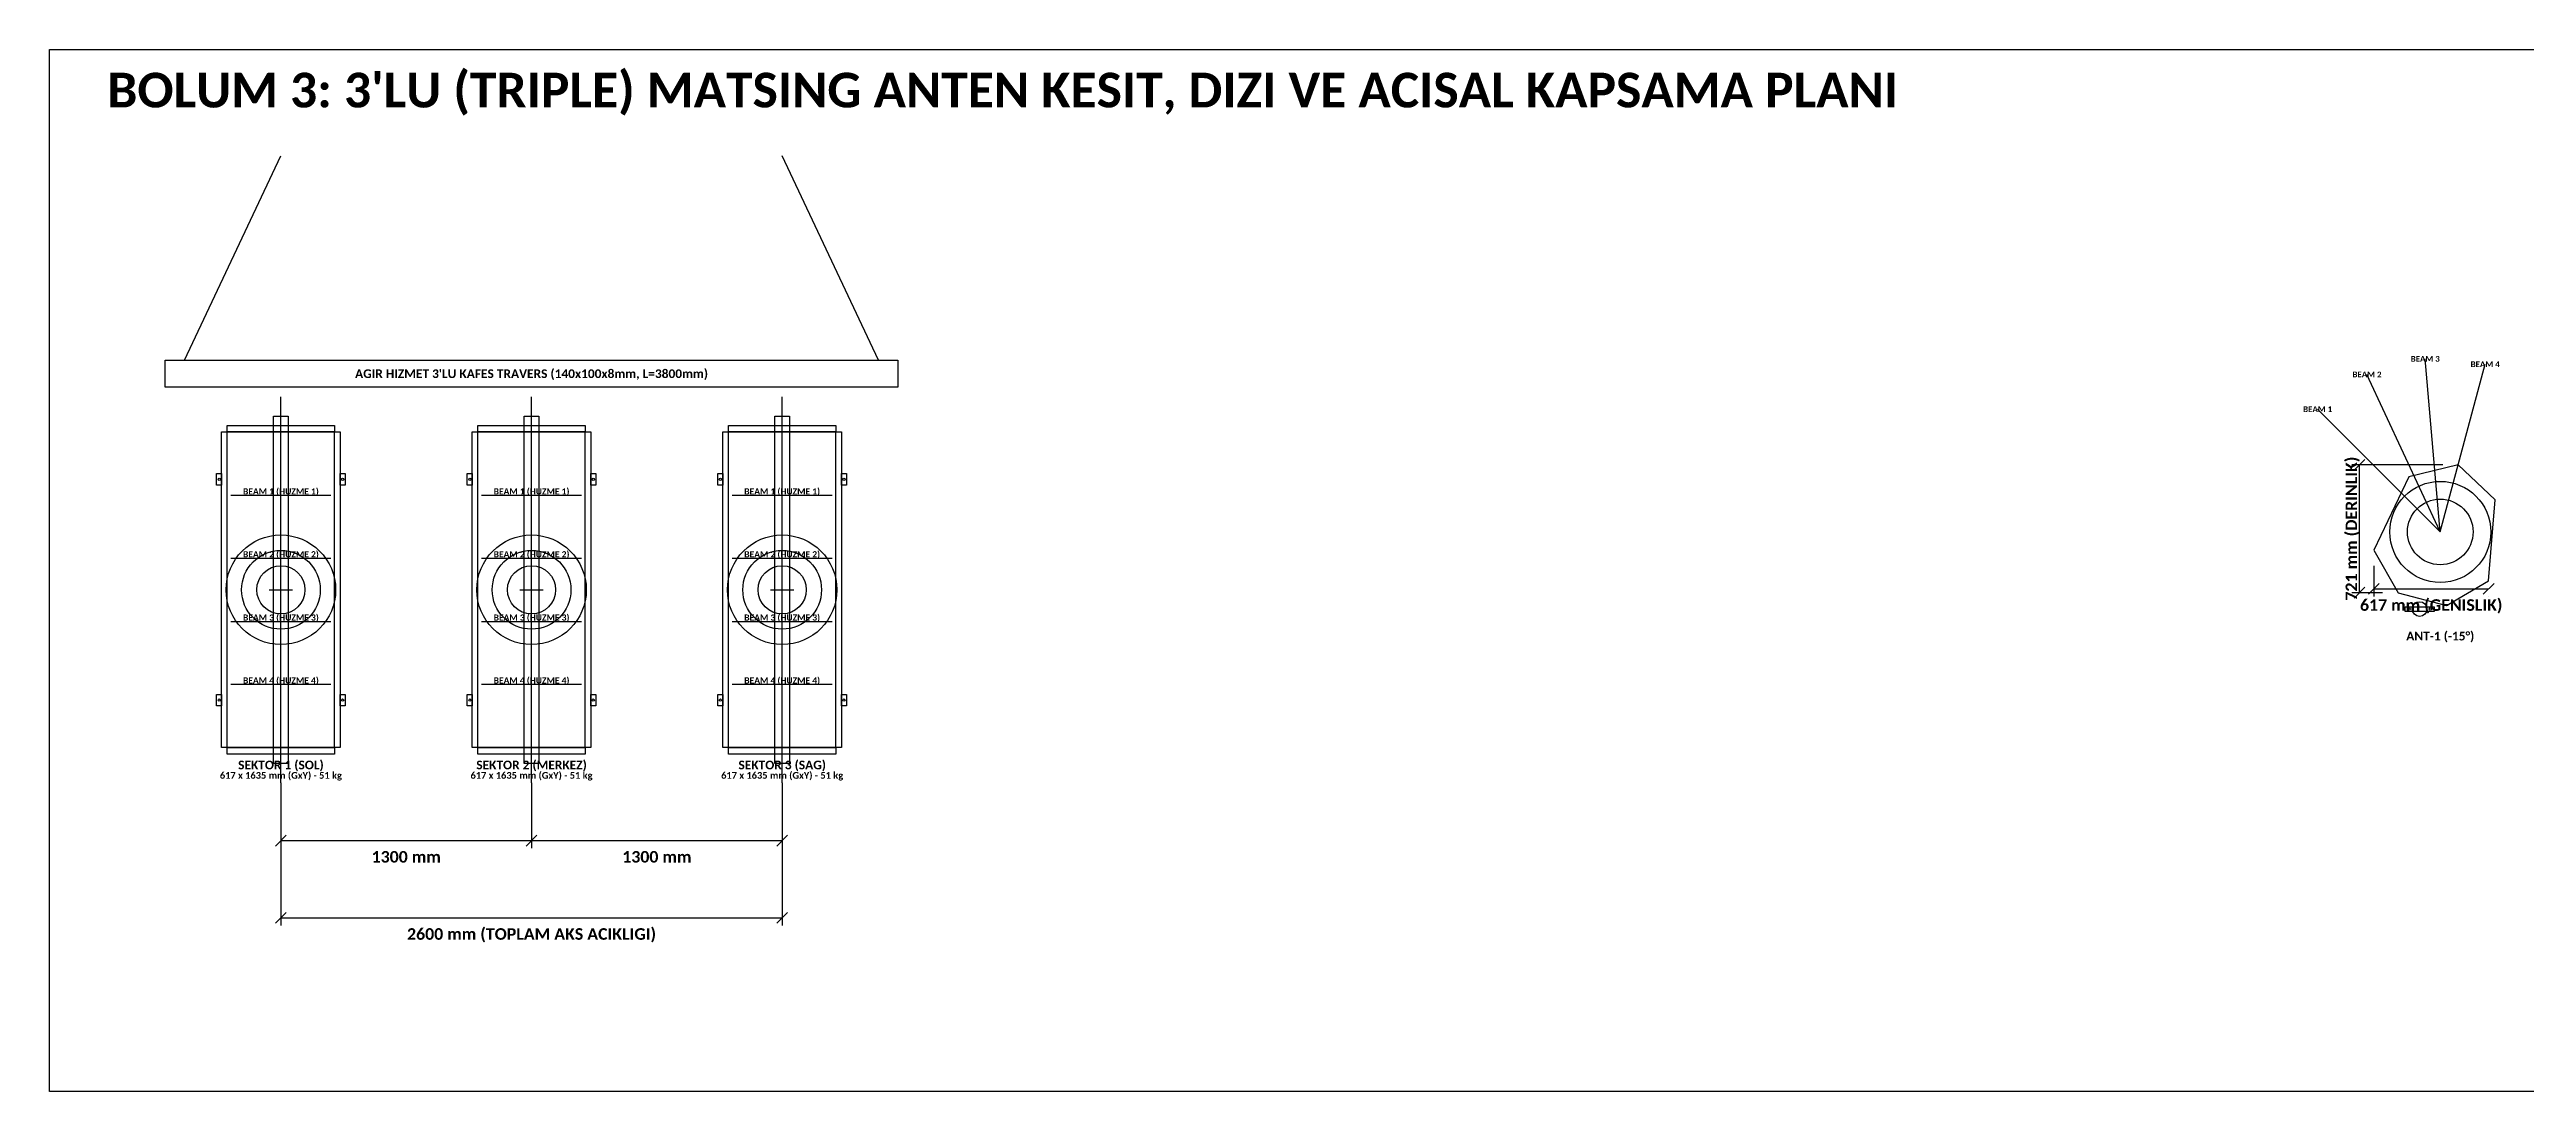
# Model space of a CAD drawing. Header units: millimetres. Extents: x -21500 to 32690, y -2600 to 19800.
# Drawn here: x -9500 to 3347, y 5900 to 11300 of the extents above; entities that cross this region are included whole.
import ezdxf
from ezdxf.enums import TextEntityAlignment as Align

# ---------------------------------------------------------------- set-up
doc = ezdxf.new("R2010")
doc.units = ezdxf.units.MM
for name, color, linetype in [('CELIK_KIRIS_KOLON', 9, 'CONTINUOUS'), ('EKP_MATSING_ANTEN', 2, 'CONTINUOUS'), ('METIN_BILGI', 7, 'CONTINUOUS'), ('MONTAJ_BORULARI', 2, 'CONTINUOUS'), ('OLCULER', 1, 'CONTINUOUS')]:
    doc.layers.add(name, color=color, linetype=linetype)
doc.styles.get("Standard").update_dxf_attribs({"font": 'calibrib.ttf'})

msp = doc.modelspace()

# ---------------------------------------------------------------- linework, layer by layer
at = {"layer": 'CELIK_KIRIS_KOLON'}
for p, q in [((-8800, 9690), (-8300, 10750)), ((-5200, 9690), (-5700, 10750))]:
    msp.add_line(p, q, dxfattribs=at)
for points in [[(-8900, 9550), (-8900, 9690), (-5100, 9690), (-5100, 9550)], [(-8578, 9318), (-8578, 9352), (-8022, 9352), (-8022, 9318)], [(-7278, 9318), (-7278, 9352), (-6722, 9352), (-6722, 9318)], [(-5978, 9318), (-5978, 9352), (-5422, 9352), (-5422, 9318)], [(-8634, 9042), (-8634, 9102), (-8608, 9102), (-8608, 9042)], [(-7992, 9042), (-7992, 9102), (-7966, 9102), (-7966, 9042)], [(-7334, 9042), (-7334, 9102), (-7308, 9102), (-7308, 9042)], [(-6692, 9042), (-6692, 9102), (-6666, 9102), (-6666, 9042)], [(-6034, 9042), (-6034, 9102), (-6008, 9102), (-6008, 9042)], [(-5392, 9042), (-5392, 9102), (-5366, 9102), (-5366, 9042)], [(2718, 8388), (2718, 8412), (2868, 8412), (2868, 8388)], [(-8634, 7898), (-8634, 7958), (-8608, 7958), (-8608, 7898)], [(-7992, 7898), (-7992, 7958), (-7966, 7958), (-7966, 7898)], [(-7334, 7898), (-7334, 7958), (-7308, 7958), (-7308, 7898)], [(-6692, 7898), (-6692, 7958), (-6666, 7958), (-6666, 7898)], [(-6034, 7898), (-6034, 7958), (-6008, 7958), (-6008, 7898)], [(-5392, 7898), (-5392, 7958), (-5366, 7958), (-5366, 7898)], [(-8578, 7648), (-8578, 7682), (-8022, 7682), (-8022, 7648)], [(-7278, 7648), (-7278, 7682), (-6722, 7682), (-6722, 7648)], [(-5978, 7648), (-5978, 7682), (-5422, 7682), (-5422, 7648)]]:
    msp.add_lwpolyline(points, close=True, dxfattribs=at)
for centre in [(-8620, 9072), (-7980, 9072), (-7320, 9072), (-6680, 9072), (-6020, 9072), (-5380, 9072), (2738, 8400), (2848, 8400), (-8620, 7928), (-7980, 7928), (-7320, 7928), (-6680, 7928), (-6020, 7928), (-5380, 7928)]:
    msp.add_circle(centre, 6, dxfattribs=at)
at = {"layer": 'EKP_MATSING_ANTEN'}
for p, q in [((-8578, 7682), (-8578, 9318)), ((-8022, 7682), (-8022, 9318)), ((-7278, 7682), (-7278, 9318)), ((-6722, 7682), (-6722, 9318)), ((-5978, 7682), (-5978, 9318)), ((-5422, 7682), (-5422, 9318)), ((2993, 9148), (2737, 9086)), ((3184, 8966), (2993, 9148)), ((2737, 9086), (2555, 8705)), ((-8559, 8990), (-8041, 8990)), ((-7259, 8990), (-6741, 8990)), ((-5959, 8990), (-5441, 8990)), ((3151, 8546), (3184, 8966)), ((-8559, 8664), (-8041, 8664)), ((-7259, 8664), (-6741, 8664)), ((-5959, 8664), (-5441, 8664)), ((2555, 8705), (2681, 8485)), ((2681, 8485), (2932, 8418)), ((2932, 8418), (3151, 8546)), ((-8559, 8336), (-8041, 8336)), ((-7259, 8336), (-6741, 8336)), ((-5959, 8336), (-5441, 8336)), ((-8559, 8010), (-8041, 8010)), ((-7259, 8010), (-6741, 8010)), ((-5959, 8010), (-5441, 8010))]:
    msp.add_line(p, q, dxfattribs=at)
for points in [[(-8608, 7682), (-8608, 9318), (-7992, 9318), (-7992, 7682)], [(-7308, 7682), (-7308, 9318), (-6692, 9318), (-6692, 7682)], [(-6008, 7682), (-6008, 9318), (-5392, 9318), (-5392, 7682)]]:
    msp.add_lwpolyline(points, close=True, dxfattribs=at)
for centre, radius in [((2900, 8800), 262), ((2900, 8800), 170), ((-8300, 8500), 284), ((-7000, 8500), 284), ((-5700, 8500), 284), ((-8300, 8500), 204), ((-8300, 8500), 125), ((-7000, 8500), 204), ((-7000, 8500), 125), ((-5700, 8500), 204), ((-5700, 8500), 125)]:
    msp.add_circle(centre, radius, dxfattribs=at)
at = {"layer": 'METIN_BILGI'}
for p, q in [((-8360, 8500), (-8240, 8500)), ((-8300, 8440), (-8300, 8560)), ((-7060, 8500), (-6940, 8500)), ((-7000, 8440), (-7000, 8560)), ((-5760, 8500), (-5640, 8500)), ((-5700, 8440), (-5700, 8560))]:
    msp.add_line(p, q, dxfattribs=at)
msp.add_lwpolyline([(-9500, 5900), (-9500, 11300), (9000, 11300), (9000, 5900)], close=True, dxfattribs=at)
at = {"layer": 'MONTAJ_BORULARI'}
for p, q in [((-8300, 7500), (-8300, 9500)), ((-7000, 7500), (-7000, 9500)), ((-5700, 7500), (-5700, 9500))]:
    msp.add_line(p, q, dxfattribs=at)
for points in [[(-8338, 7600), (-8338, 9400), (-8262, 9400), (-8262, 7600)], [(-7038, 7600), (-7038, 9400), (-6962, 9400), (-6962, 7600)], [(-5738, 7600), (-5738, 9400), (-5662, 9400), (-5662, 7600)]]:
    msp.add_lwpolyline(points, close=True, dxfattribs=at)
msp.add_circle((2793, 8400), 38.1, dxfattribs=at)
at = {"layer": 'OLCULER'}
for p, q in [((2900, 8800), (2822, 9697)), ((2900, 8800), (3133, 9669)), ((2900, 8800), (2520, 9616)), ((2900, 8800), (2264, 9436)), ((2913, 9148), (2441, 9148)), ((2453, 9120), (2509, 9176)), ((2481, 8485), (2481, 9148)), ((2555, 8625), (2555, 8465)), ((2601, 8485), (2441, 8485)), ((2453, 8457), (2509, 8513)), ((2527, 8477), (2583, 8533)), ((2555, 8505), (3151, 8505)), ((3123, 8477), (3179, 8533)), ((3151, 8466), (3151, 8465)), ((-8300, 7500), (-8300, 7160)), ((-8300, 7500), (-8300, 6760)), ((-7000, 7500), (-7000, 7160)), ((-7000, 7500), (-7000, 7160)), ((-5700, 7500), (-5700, 7160)), ((-5700, 7500), (-5700, 6760)), ((-8328, 7172), (-8272, 7228)), ((-8300, 7200), (-7000, 7200)), ((-7028, 7172), (-6972, 7228)), ((-7028, 7172), (-6972, 7228)), ((-7000, 7200), (-5700, 7200)), ((-5728, 7172), (-5672, 7228)), ((-8328, 6772), (-8272, 6828)), ((-5728, 6772), (-5672, 6828)), ((-8300, 6800), (-5700, 6800))]:
    msp.add_line(p, q, dxfattribs=at)

# ---------------------------------------------------------------- texts
at = {"layer": 'CELIK_KIRIS_KOLON'}
msp.add_text("AGIR HIZMET 3'LU KAFES TRAVERS (140x100x8mm, L=3800mm)", height=45, dxfattribs=at).set_placement((-7000, 9620), align=Align.MIDDLE_CENTER)
at = {"layer": 'EKP_MATSING_ANTEN'}
for s, p in [('BEAM 1 (HUZME 1)', (-8300, 9010)), ('BEAM 1 (HUZME 1)', (-7000, 9010)), ('BEAM 1 (HUZME 1)', (-5700, 9010)), ('BEAM 2 (HUZME 2)', (-8300, 8684)), ('BEAM 2 (HUZME 2)', (-7000, 8684)), ('BEAM 2 (HUZME 2)', (-5700, 8684)), ('BEAM 3 (HUZME 3)', (-8300, 8356)), ('BEAM 3 (HUZME 3)', (-7000, 8356)), ('BEAM 3 (HUZME 3)', (-5700, 8356)), ('BEAM 4 (HUZME 4)', (-8300, 8030)), ('BEAM 4 (HUZME 4)', (-7000, 8030)), ('BEAM 4 (HUZME 4)', (-5700, 8030))]:
    msp.add_text(s, height=32, dxfattribs=at).set_placement(p, align=Align.MIDDLE_CENTER)
at = {"layer": 'METIN_BILGI'}
msp.add_text("BOLUM 3: 3'LU (TRIPLE) MATSING ANTEN KESIT, DIZI VE ACISAL KAPSAMA PLANI", height=180, dxfattribs=at).set_placement((-9200, 11000))
for s, height, p in [('ANT-1 (-15°)', 45, (2900, 8260)), ('SEKTOR 1 (SOL)', 45, (-8300, 7592)), ('SEKTOR 2 (MERKEZ)', 45, (-7000, 7592)), ('SEKTOR 3 (SAG)', 45, (-5700, 7592)), ('617 x 1635 mm (GxY) - 51 kg', 35, (-8300, 7538)), ('617 x 1635 mm (GxY) - 51 kg', 35, (-7000, 7538)), ('617 x 1635 mm (GxY) - 51 kg', 35, (-5700, 7538))]:
    msp.add_text(s, height=height, dxfattribs=at).set_placement(p, align=Align.MIDDLE_CENTER)
at = {"layer": 'OLCULER'}
for s, height, p in [('BEAM 3', 30, (2822, 9697)), ('BEAM 4', 30, (3133, 9669)), ('BEAM 2', 30, (2520, 9616)), ('BEAM 1', 30, (2264, 9436)), ('617 mm (GENISLIK)', 60, (2853, 8421)), ('1300 mm', 60, (-7650, 7116)), ('1300 mm', 60, (-6350, 7116)), ('2600 mm (TOPLAM AKS ACIKLIGI)', 60, (-7000, 6716))]:
    msp.add_text(s, height=height, dxfattribs=at).set_placement(p, align=Align.MIDDLE_CENTER)
msp.add_text('721 mm (DERINLIK)', height=60, rotation=90, dxfattribs=at).set_placement((2439, 8817), align=Align.MIDDLE_CENTER)

doc.saveas('drawing.dxf')
